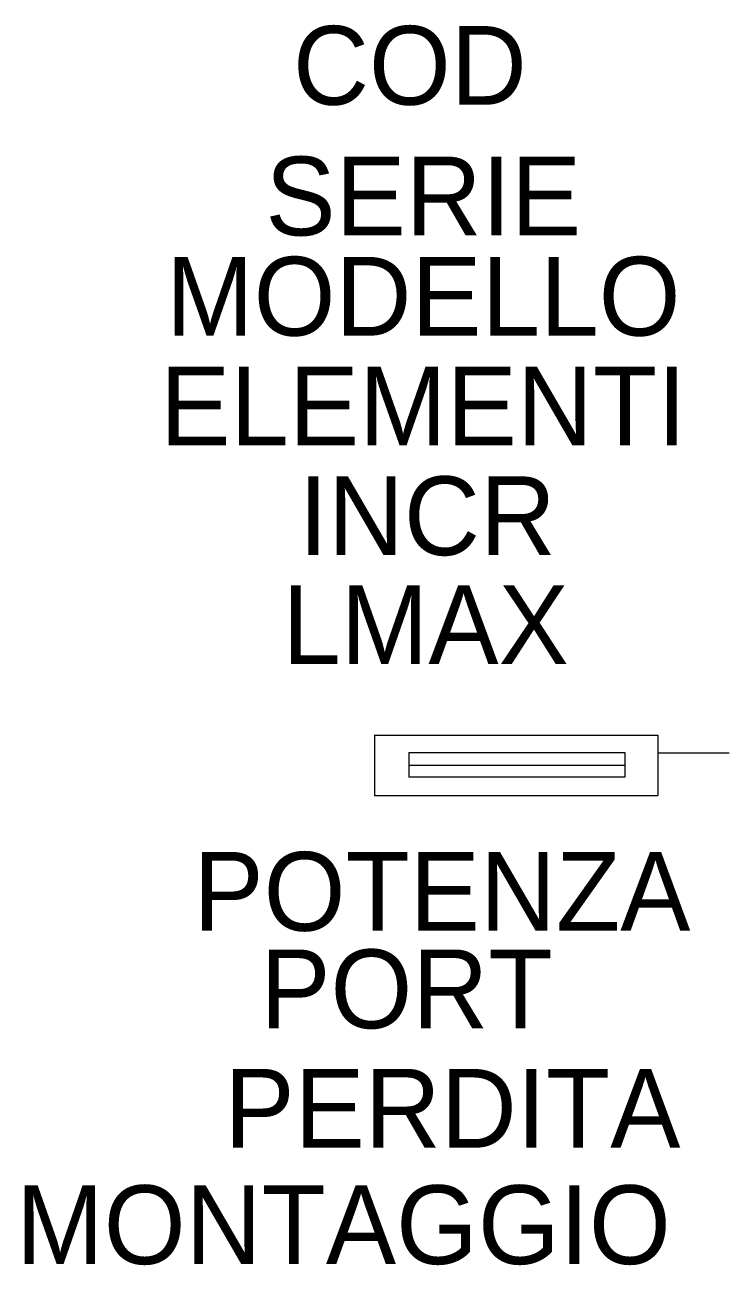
# Model space of a CAD drawing. Extents: x -1.79 to 0, y -1.3 to 1.85.
import ezdxf
from ezdxf.enums import TextEntityAlignment as Align

# ---------------------------------------------------------------- set-up
doc = ezdxf.new("R2010")
doc.units = 0
doc.layers.get('0').update_dxf_attribs({"linetype": 'CONTINUOUS'})

msp = doc.modelspace()

# ---------------------------------------------------------------- linework, layer by layer
for p, q in [((-0.9013, 0.045), (-0.9013, -0.1084)), ((-0.9013, 0.045), (-0.1813, 0.045)), ((-0.1813, 0.045), (-0.1813, -0.1084)), ((-0.8147, 0.0013), (-0.2654, 0.0013)), ((-0.8147, 0.0013), (-0.8147, -0.0617)), ((-0.2654, 0.0013), (-0.2654, -0.0617)), ((-0.1813, 0), (0, 0)), ((-0.8147, -0.0314), (-0.2654, -0.0314)), ((-0.2654, -0.0617), (-0.8147, -0.0617)), ((-0.9013, -0.1084), (-0.1813, -0.1084))]:
    msp.add_line(p, q)

# ---------------------------------------------------------------- texts
at = {"color": 7, "linetype": 'CONTINUOUS', "flags": 9}
for tag, text, p in [('COD', '??', (-0.8117, 1.6463)), ('SERIE', '', (-0.7776, 1.3144)), ('MODELLO', '', (-0.7776, 1.0599)), ('ELEMENTI', '', (-0.7776, 0.7808)), ('INCR', '*INCR*', (-0.7674, 0.5023)), ('LMAX', '*LMAX*', (-0.772, 0.2258)), ('PORT', '*PORT*', (-0.8204, -0.6993))]:
    msp.add_attdef(tag, text=text, height=0.2, dxfattribs=at).set_placement(p, align=Align.CENTER)
for tag, text, p in [('POTENZA', '*POTENZA*', (-0.0986, -0.4516)), ('PERDITA', '*PERD*', (-0.124, -1.0025)), ('MONTAGGIO', '*MONTAGGIO*', (-0.1484, -1.2982))]:
    msp.add_attdef(tag, text=text, height=0.2, dxfattribs=at).set_placement(p, align=Align.RIGHT)

doc.saveas('drawing.dxf')
